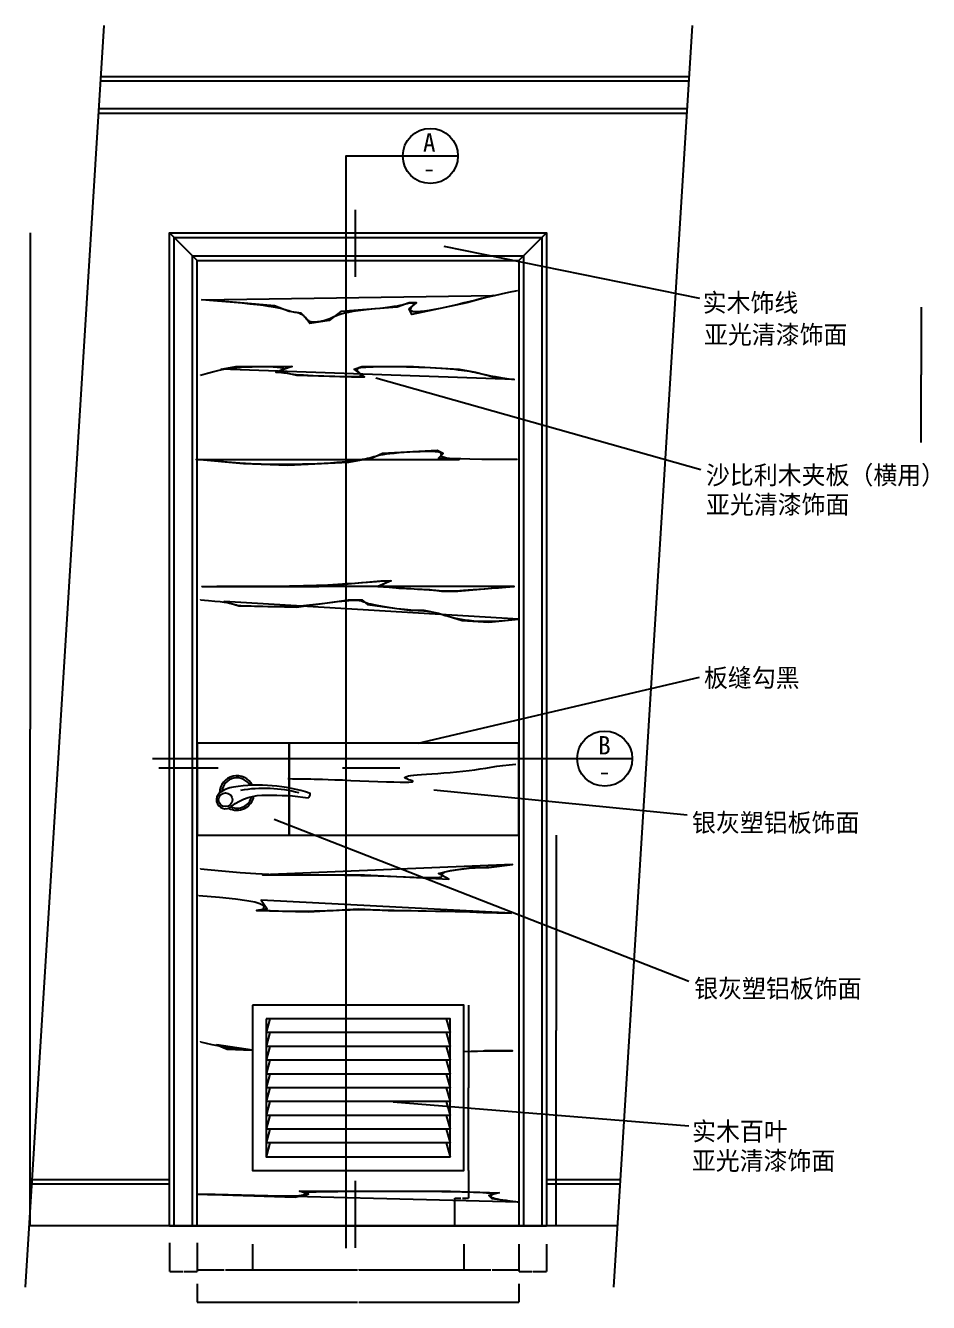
# Model space of a CAD drawing. Header units: metres. Extents: x 120 to 3570, y 126 to 4745.
# Drawn here: x 120 to 2084, y 1966 to 4745 of the extents above; entities that cross this region are included whole.
import ezdxf

# ---------------------------------------------------------------- set-up
doc = ezdxf.new("R2010")
doc.units = ezdxf.units.M
for name, color, linetype in [('2', 2, 'Continuous'), ('3', 3, 'Continuous'), ('4', 4, 'Continuous'), ('7', 7, 'Continuous'), ('BH', 3, 'Continuous'), ('DIM', 3, 'Continuous'), ('TEXT', 3, 'Continuous')]:
    doc.layers.add(name, color=color, linetype=linetype)
doc.dimstyles.get("Standard").update_dxf_attribs({"dimtxt": 2.5, "dimasz": 2.5, "dimexe": 1.25, "dimexo": 0.625, "dimtad": 1, "dimcen": 2.5, "dimazin": 3, "dimtfac": 1, "dimtmove": 0, "dimatfit": 3})

# ---------------------------------------------------------------- blocks, each defined once
blk = doc.blocks.new('S2')
at = {"layer": '3'}
for centre, radius, start, end in [((46.17, -49.85), 33, 29.16, 174.15), ((105.76, -330.69), 290.92, 74.88, 100.23), ((46.17, -49.85), 33, 246.41, 346.53)]:
    blk.add_arc(centre, radius, start, end, dxfattribs=at)
at = {"layer": '7'}
blk.add_lwpolyline([(110.75, -54.6, -0.04), (200.87, -60.05, 0.41), (205.45, -50.7, 0.12), (38.71, -37.25, 0.14), (8.67, -49.83, 1.03), (34.34, -78.92, -0.18)], format="xyb", close=True, dxfattribs=at)
blk.add_circle((21.33, -64.54), 15, dxfattribs=at)
for start, end in [(25.81, 179.98), (241.43, 349.79)]:
    blk.add_arc((46.17, -49.85), 37.5, start, end, dxfattribs=at)
blk = doc.blocks.new('*D1')
for p, q in [((129.73, 4293.45), (129.73, 3213.45)), ((129.48, 3213.45), (129.23, 3213.45)), ((129.73, 2133.45), (129.73, 3213.45)), ((129.73, 3213.45), (129.73, 3213.45)), ((129.98, 3213.45), (130.23, 3213.45))]:
    blk.add_line(p, q)
at = {"layer": 'Defpoints'}
for p in [(129.73, 4293.45), (129.73, 3213.45), (129.73, 2133.45)]:
    blk.add_point(p, dxfattribs=at)
at = {"layer": 'DIM', "insert": (129.73, 3214.575), "char_height": 1, "attachment_point": 5}
blk.add_mtext('0', dxfattribs=at)
blk = doc.blocks.new('*D2')
for p, q in [((2067.96, 4132.15), (2067.96, 3984.65)), ((2067.71, 3984.65), (2067.46, 3984.65)), ((2067.96, 3837.15), (2067.96, 3984.65)), ((2067.96, 3984.65), (2067.96, 3984.65)), ((2068.21, 3984.65), (2068.46, 3984.65))]:
    blk.add_line(p, q)
at = {"layer": 'Defpoints'}
for p in [(2067.96, 4132.15), (2067.96, 3984.65), (2067.96, 3837.15)]:
    blk.add_point(p, dxfattribs=at)
at = {"layer": 'DIM', "insert": (2067.96, 3985.775), "char_height": 1, "attachment_point": 5}
blk.add_mtext('60', dxfattribs=at)
blk = doc.blocks.new('*D12')
for p, q in [((1273.53, 2983.45), (1273.53, 2558.45)), ((1273.28, 2558.45), (1273.03, 2558.45)), ((1273.53, 2133.45), (1273.53, 2558.45)), ((1273.53, 2558.45), (1273.53, 2558.45)), ((1273.78, 2558.45), (1274.03, 2558.45))]:
    blk.add_line(p, q)
at = {"layer": 'Defpoints'}
for p in [(1273.53, 2983.45), (1273.53, 2558.45), (1273.53, 2133.45)]:
    blk.add_point(p, dxfattribs=at)
at = {"layer": 'DIM', "insert": (1273.53, 2559.575), "char_height": 1, "attachment_point": 5}
blk.add_mtext('850', dxfattribs=at)
blk = doc.blocks.new('*D13')
for p, q in [((1083.23, 2253.45), (1083.23, 2193.45)), ((1053.21, 2133.45), (1053.21, 2193.45)), ((1053.46, 2193.45), (1066.72, 2193.45)), ((1069.72, 2193.45), (1082.98, 2193.45))]:
    blk.add_line(p, q)
at = {"layer": 'Defpoints'}
for p in [(1083.23, 2253.45), (1053.21, 2193.45), (1053.21, 2133.45)]:
    blk.add_point(p, dxfattribs=at)
at = {"layer": 'DIM', "insert": (1068.22, 2193.45), "char_height": 1, "attachment_point": 5}
blk.add_mtext('120', dxfattribs=at)
blk = doc.blocks.new('*D14')
for p, q in [((492.93, 2006.78), (492.93, 1967.04)), ((1192.93, 2006.78), (1192.93, 1967.04)), ((493.18, 1967.04), (841.43, 1967.04)), ((844.43, 1967.04), (1192.68, 1967.04))]:
    blk.add_line(p, q)
at = {"layer": 'Defpoints'}
for p in [(492.93, 2006.78), (1192.93, 2006.78), (492.93, 1967.04)]:
    blk.add_point(p, dxfattribs=at)
at = {"layer": 'DIM', "insert": (842.93, 1967.04), "char_height": 1, "attachment_point": 5}
blk.add_mtext('700', dxfattribs=at)
blk = doc.blocks.new('*D15')
for p, q in [((612.93, 2093.33), (612.93, 2037.65)), ((1072.93, 2093.33), (1072.93, 2037.65)), ((613.18, 2037.65), (841.43, 2037.65)), ((844.43, 2037.65), (1072.68, 2037.65))]:
    blk.add_line(p, q)
at = {"layer": 'Defpoints'}
for p in [(612.93, 2093.33), (1072.93, 2093.33), (612.93, 2037.65)]:
    blk.add_point(p, dxfattribs=at)
at = {"layer": 'DIM', "insert": (842.93, 2037.65), "char_height": 1, "attachment_point": 5}
blk.add_mtext('460', dxfattribs=at)
blk = doc.blocks.new('*D16')
for p, q in [((492.93, 2096.4), (492.93, 2037.65)), ((612.93, 2093.33), (612.93, 2037.65)), ((493.18, 2037.65), (551.43, 2037.65)), ((554.43, 2037.65), (612.68, 2037.65))]:
    blk.add_line(p, q)
at = {"layer": 'Defpoints'}
for p in [(492.93, 2096.4), (612.93, 2093.33), (492.93, 2037.65)]:
    blk.add_point(p, dxfattribs=at)
at = {"layer": 'DIM', "insert": (552.93, 2037.65), "char_height": 1, "attachment_point": 5}
blk.add_mtext('120', dxfattribs=at)
blk = doc.blocks.new('*D17')
for p, q in [((432.93, 2096.4), (432.93, 2033.65)), ((492.93, 2096.4), (492.93, 2033.65)), ((433.18, 2033.65), (461.93, 2033.65)), ((463.93, 2033.65), (492.68, 2033.65))]:
    blk.add_line(p, q)
at = {"layer": 'Defpoints'}
for p in [(432.93, 2096.4), (492.93, 2096.4), (432.93, 2033.65)]:
    blk.add_point(p, dxfattribs=at)
at = {"layer": 'DIM', "insert": (462.93, 2033.65), "char_height": 1, "attachment_point": 5}
blk.add_mtext('60', dxfattribs=at)
blk = doc.blocks.new('*D18')
for p, q in [((1072.93, 2093.33), (1072.93, 2037.65)), ((1192.93, 2093.33), (1192.93, 2037.65)), ((1073.18, 2037.65), (1131.43, 2037.65)), ((1134.43, 2037.65), (1192.68, 2037.65))]:
    blk.add_line(p, q)
at = {"layer": 'Defpoints'}
for p in [(1072.93, 2093.33), (1192.93, 2093.33), (1072.93, 2037.65)]:
    blk.add_point(p, dxfattribs=at)
at = {"layer": 'DIM', "insert": (1132.93, 2037.65), "char_height": 1, "attachment_point": 5}
blk.add_mtext('120', dxfattribs=at)
blk = doc.blocks.new('*D19')
for p, q in [((1192.93, 2093.33), (1192.93, 2033.65)), ((1252.93, 2093.33), (1252.93, 2033.65)), ((1193.18, 2033.65), (1221.93, 2033.65)), ((1223.93, 2033.65), (1252.68, 2033.65))]:
    blk.add_line(p, q)
at = {"layer": 'Defpoints'}
for p in [(1192.93, 2093.33), (1252.93, 2093.33), (1192.93, 2033.65)]:
    blk.add_point(p, dxfattribs=at)
at = {"layer": 'DIM', "insert": (1222.93, 2033.65), "char_height": 1, "attachment_point": 5}
blk.add_mtext('60', dxfattribs=at)
blk = doc.blocks.new('*D21')
for p, q in [((1083.23, 2613.45), (1083.23, 2433.45)), ((1082.98, 2433.45), (1082.73, 2433.45)), ((1083.23, 2253.45), (1083.23, 2433.45)), ((1083.23, 2433.45), (1083.23, 2433.45)), ((1083.48, 2433.45), (1083.73, 2433.45))]:
    blk.add_line(p, q)
at = {"layer": 'Defpoints'}
for p in [(1083.23, 2613.45), (1083.23, 2433.45), (1083.23, 2253.45)]:
    blk.add_point(p, dxfattribs=at)
at = {"layer": 'DIM', "insert": (1083.23, 2434.575), "char_height": 1, "attachment_point": 5}
blk.add_mtext('360', dxfattribs=at)

msp = doc.modelspace()

# ---------------------------------------------------------------- linework, layer by layer
at = {"layer": '2'}
for p, q in [((1407.58, 2133.45), (128.01, 2133.45)), ((432.93, 2133.45), (1252.93, 2133.45))]:
    msp.add_line(p, q, dxfattribs=at)
at = {"layer": '3'}
for p, q in [((492.93, 4233.45), (432.93, 4293.45)), ((1192.93, 4233.45), (1252.93, 4293.45)), ((651.27, 2583.45), (642.93, 2553.45)), ((1034.59, 2583.45), (1042.93, 2553.45)), ((1042.93, 2553.45), (642.93, 2553.45)), ((651.27, 2553.45), (642.93, 2523.45)), ((1034.59, 2553.45), (1042.93, 2523.45)), ((1042.93, 2523.45), (642.93, 2523.45)), ((651.27, 2523.45), (642.93, 2493.45)), ((1034.59, 2523.45), (1042.93, 2493.45)), ((1042.93, 2493.45), (642.93, 2493.45)), ((651.27, 2493.45), (642.93, 2463.45)), ((1034.59, 2493.45), (1042.93, 2463.45)), ((651.27, 2463.45), (642.93, 2433.45)), ((1042.93, 2463.45), (642.93, 2463.45)), ((1034.59, 2463.45), (1042.93, 2433.45)), ((1042.93, 2433.45), (642.93, 2433.45)), ((651.27, 2433.45), (642.93, 2403.45)), ((1034.59, 2433.45), (1042.93, 2403.45)), ((1042.93, 2403.45), (642.93, 2403.45)), ((651.27, 2403.45), (642.93, 2373.45)), ((1034.59, 2403.45), (1042.93, 2373.45)), ((1042.93, 2373.45), (642.93, 2373.45)), ((651.27, 2373.45), (642.93, 2343.45)), ((1034.59, 2373.45), (1042.93, 2343.45)), ((1042.93, 2343.45), (642.93, 2343.45)), ((651.27, 2343.45), (642.93, 2313.45)), ((1034.59, 2343.45), (1042.93, 2313.45)), ((1042.93, 2313.45), (642.93, 2313.45)), ((651.27, 2313.45), (642.93, 2283.45)), ((1034.59, 2313.45), (1042.93, 2283.45))]:
    msp.add_line(p, q, dxfattribs=at)
for points in [[(442.93, 2133.45), (442.93, 4283.45), (1242.93, 4283.45), (1242.93, 2133.45)], [(482.93, 2133.45), (482.93, 4243.45), (1202.93, 4243.45), (1202.93, 2133.45)]]:
    msp.add_lwpolyline(points, dxfattribs=at)
msp.add_lwpolyline([(642.93, 2583.45), (642.93, 2283.45), (1042.93, 2283.45), (1042.93, 2583.45)], close=True, dxfattribs=at)
at = {"layer": '4'}
for p, q in [((1563.48, 4633.45), (283.92, 4633.45)), ((1558.49, 4553.45), (278.93, 4553.45)), ((432.93, 2233.45), (134.25, 2233.45)), ((1413.81, 2233.45), (1252.93, 2233.45))]:
    msp.add_line(p, q, dxfattribs=at)
for points in [[(432.93, 2133.45), (432.93, 4293.45), (1252.93, 4293.45), (1252.93, 2133.45)], [(492.93, 2133.45), (492.93, 2615.57), (492.93, 4233.45), (1192.93, 4233.45), (1192.93, 2133.45)]]:
    msp.add_lwpolyline(points, dxfattribs=at)
for points in [[(492.93, 3183.45), (492.93, 2983.45), (692.93, 2983.45), (692.93, 3183.45)], [(692.93, 3183.45), (692.93, 2983.45), (1192.93, 2983.45), (1192.93, 3183.45)], [(612.93, 2613.45), (612.93, 2253.45), (1072.93, 2253.45), (1072.93, 2613.45)]]:
    msp.add_lwpolyline(points, close=True, dxfattribs=at)
at = {"layer": 'BH'}
for p, q in [((119.65, 1999.36), (290.86, 4744.74)), ((1399.21, 1999.36), (1570.42, 4744.74)), ((1562.86, 4623.45), (283.3, 4623.45)), ((1559.12, 4563.45), (279.56, 4563.45)), ((432.93, 2223.45), (133.63, 2223.45)), ((1413.19, 2223.45), (1252.93, 2223.45))]:
    msp.add_line(p, q, dxfattribs=at)
for points in [[(1188.65, 4167.23), (1188.65, 4167.23), (1170.35, 4163.69), (1153.83, 4160.27), (1138.77, 4156.96), (1124.84, 4153.73), (1111.71, 4150.57), (1099.06, 4147.45), (1086.56, 4144.34), (1073.89, 4141.23), (1060.81, 4138.12), (1047.52, 4135.06), (1034.29, 4132.13), (1021.4, 4129.41), (1009.14, 4126.98), (997.8, 4124.91), (987.64, 4123.3), (978.97, 4122.2), (971.98, 4121.69), (966.57, 4121.7), (962.57, 4122.17), (959.8, 4123.01), (958.08, 4124.15), (957.25, 4125.52), (957.12, 4127.04), (957.52, 4128.64), (958.28, 4130.24), (959.29, 4131.82), (960.43, 4133.35), (961.61, 4134.8), (962.71, 4136.15), (963.63, 4137.38), (964.26, 4138.46), (964.49, 4139.36), (964.24, 4140.06), (963.54, 4140.57), (962.42, 4140.89), (960.94, 4141.03), (959.12, 4141), (957.02, 4140.79), (954.69, 4140.42), (952.15, 4139.89), (949.44, 4139.22), (946.4, 4138.41), (942.87, 4137.49), (938.68, 4136.48), (933.66, 4135.39), (927.64, 4134.24), (920.46, 4133.06), (911.93, 4131.85), (901.99, 4130.64), (890.92, 4129.42), (879.09, 4128.15), (866.89, 4126.83), (854.68, 4125.43), (842.85, 4123.94), (831.78, 4122.33), (821.84, 4120.6), (813.31, 4118.72), (806.06, 4116.73), (799.88, 4114.69), (794.56, 4112.62), (789.86, 4110.58), (785.56, 4108.61), (781.46, 4106.75), (777.33, 4105.05), (772.99, 4103.54), (768.5, 4102.25), (763.95, 4101.19), (759.43, 4100.36), (755.03, 4099.78), (750.86, 4099.47), (747, 4099.44), (743.54, 4099.69), (740.57, 4100.23), (738.03, 4101.04), (735.87, 4102.05), (734.02, 4103.24), (732.43, 4104.55), (731.02, 4105.95), (729.74, 4107.38), (728.53, 4108.8), (727.31, 4110.18), (726.07, 4111.51), (724.77, 4112.77), (723.36, 4113.96), (721.84, 4115.08), (720.16, 4116.11), (718.28, 4117.06), (716.19, 4117.92), (713.86, 4118.67), (711.29, 4119.36), (708.51, 4120.02), (705.53, 4120.66), (702.38, 4121.33), (699.07, 4122.06), (695.63, 4122.88), (692.06, 4123.81), (688.35, 4124.89), (684.27, 4126.1), (679.56, 4127.44), (673.96, 4128.87), (667.2, 4130.4), (659.03, 4131.99), (649.17, 4133.64), (637.36, 4135.34), (623.46, 4137.06), (607.81, 4138.78), (590.89, 4140.48), (573.14, 4142.14), (555.04, 4143.74), (537.06, 4145.25), (519.65, 4146.66), (503.29, 4147.94), (1137.17, 4157.59), (1079.25, 4141.5), (960.2, 4115.77), (953.76, 4128.64), (969.85, 4141.5), (953.76, 4141.5), (928.02, 4131.85), (805.75, 4122.2), (780.01, 4102.91), (738.18, 4096.47), (728.53, 4109.34), (718.87, 4118.99), (693.13, 4122.2), (660.96, 4135.07), (545.12, 4144.72), (503.29, 4147.94)], [(500.07, 3983.9), (500.07, 3983.9), (515.69, 3988.28), (529.07, 3991.86), (540.71, 3994.72), (551.09, 3996.96), (560.68, 3998.68), (569.98, 3999.95), (579.47, 4000.89), (589.63, 4001.59), (600.79, 4002.11), (612.66, 4002.48), (624.77, 4002.69), (636.69, 4002.73), (647.95, 4002.59), (658.11, 4002.27), (666.7, 4001.76), (673.29, 4001.05), (677.56, 4000.15), (679.77, 3999.11), (680.33, 3997.96), (679.66, 3996.76), (678.15, 3995.56), (676.23, 3994.42), (674.29, 3993.37), (672.75, 3992.47), (671.94, 3991.76), (671.85, 3991.22), (672.41, 3990.8), (673.56, 3990.46), (675.2, 3990.18), (677.28, 3989.91), (679.7, 3989.62), (682.41, 3989.26), (685.35, 3988.81), (688.64, 3988.28), (692.44, 3987.68), (696.89, 3987.05), (702.14, 3986.38), (708.35, 3985.71), (715.66, 3985.06), (724.24, 3984.43), (734.13, 3983.85), (745.08, 3983.33), (756.74, 3982.85), (768.75, 3982.42), (780.75, 3982.05), (792.41, 3981.72), (803.36, 3981.44), (813.26, 3981.22), (821.82, 3981.04), (829.05, 3980.95), (835.02, 3980.95), (839.8, 3981.08), (843.49, 3981.36), (846.14, 3981.82), (847.84, 3982.48), (848.65, 3983.36), (848.68, 3984.48), (848.08, 3985.81), (847.03, 3987.28), (845.7, 3988.86), (844.27, 3990.48), (842.92, 3992.11), (841.82, 3993.68), (841.14, 3995.15), (841.06, 3996.49), (841.7, 3997.68), (843.16, 3998.73), (845.57, 3999.64), (849.03, 4000.44), (853.66, 4001.11), (859.58, 4001.67), (866.89, 4002.12), (875.65, 4002.47), (885.71, 4002.73), (896.84, 4002.88), (908.85, 4002.93), (921.51, 4002.88), (934.61, 4002.73), (947.93, 4002.47), (961.27, 4002.12), (974.43, 4001.67), (987.28, 4001.13), (999.73, 4000.52), (1011.68, 3999.84), (1023.03, 3999.12), (1033.67, 3998.35), (1043.51, 3997.56), (1052.44, 3996.76), (1060.41, 3995.96), (1067.55, 3995.13), (1074.02, 3994.28), (1079.99, 3993.38), (1085.64, 3992.41), (1091.13, 3991.37), (1096.63, 3990.24), (1102.31, 3988.99), (1108.36, 3987.62), (1115.02, 3986.12), (1122.55, 3984.49), (1131.2, 3982.72), (1141.24, 3980.82), (1152.92, 3978.77), (1166.49, 3976.58), (1182.22, 3974.25), (545.12, 3996.76), (577.3, 4003.2), (699.57, 4003.2), (664.17, 3990.33), (680.26, 3990.33), (709.22, 3983.9), (828.27, 3980.68), (857.23, 3980.68), (834.71, 3996.76), (850.8, 4003.2), (963.42, 4003.2), (1063.16, 3996.76), (1098.56, 3990.33), (1137.17, 3980.68), (1182.22, 3974.25)], [(1188.65, 3800.56), (1188.65, 3800.56), (1146.25, 3800.63), (1112.43, 3800.85), (1086.17, 3801.19), (1066.38, 3801.66), (1052.03, 3802.25), (1042.05, 3802.93), (1035.39, 3803.71), (1030.99, 3804.58), (1027.94, 3805.52), (1025.9, 3806.52), (1024.68, 3807.56), (1024.08, 3808.63), (1023.91, 3809.72), (1023.97, 3810.8), (1024.07, 3811.86), (1024.02, 3812.89), (1023.61, 3813.87), (1022.69, 3814.77), (1021.09, 3815.59), (1018.65, 3816.31), (1015.21, 3816.89), (1010.59, 3817.34), (1004.64, 3817.62), (997.2, 3817.71), (988.19, 3817.62), (977.92, 3817.34), (966.78, 3816.89), (955.17, 3816.31), (943.48, 3815.59), (932.12, 3814.77), (921.47, 3813.87), (911.93, 3812.89), (903.8, 3811.86), (896.93, 3810.79), (891.07, 3809.67), (885.99, 3808.53), (881.44, 3807.37), (877.17, 3806.18), (872.94, 3804.98), (868.5, 3803.77), (863.63, 3802.57), (858.21, 3801.37), (852.13, 3800.18), (845.3, 3799.02), (837.62, 3797.88), (828.98, 3796.76), (819.28, 3795.69), (808.43, 3794.66), (796.36, 3793.68), (783.17, 3792.77), (768.98, 3791.94), (753.93, 3791.21), (738.16, 3790.59), (721.78, 3790.1), (704.94, 3789.75), (687.77, 3789.57), (670.27, 3789.57), (651.96, 3789.82), (632.21, 3790.38), (610.41, 3791.34), (585.95, 3792.77), (558.21, 3794.73), (526.57, 3797.3), (490.42, 3800.56), (1063.16, 3800.56), (1018.12, 3803.77), (1027.77, 3813.42), (1014.9, 3819.86), (895.85, 3813.42), (873.32, 3803.77), (821.84, 3794.13), (689.91, 3787.69), (593.38, 3790.91), (490.42, 3800.56)], [(503.29, 3523.94), (503.29, 3523.94), (518.83, 3523.95), (540.46, 3523.98), (566.85, 3524.06), (596.7, 3524.21), (628.7, 3524.47), (661.55, 3524.85), (693.92, 3525.38), (724.5, 3526.09), (752.25, 3526.98), (777.06, 3528.03), (799.12, 3529.18), (818.59, 3530.38), (835.63, 3531.57), (850.41, 3532.72), (863.1, 3533.77), (873.86, 3534.66), (882.85, 3535.37), (890.21, 3535.87), (896.04, 3536.17), (900.47, 3536.27), (903.62, 3536.17), (905.61, 3535.87), (906.55, 3535.37), (906.57, 3534.66), (905.8, 3533.77), (904.41, 3532.72), (902.59, 3531.57), (900.54, 3530.38), (898.43, 3529.18), (896.47, 3528.03), (894.83, 3526.98), (893.7, 3526.09), (893.24, 3525.38), (893.42, 3524.84), (894.17, 3524.44), (895.44, 3524.14), (897.17, 3523.93), (899.28, 3523.75), (901.72, 3523.59), (904.43, 3523.41), (907.35, 3523.18), (910.53, 3522.91), (914, 3522.61), (917.83, 3522.27), (922.06, 3521.9), (926.75, 3521.52), (931.94, 3521.13), (937.67, 3520.73), (943.98, 3520.32), (950.74, 3519.92), (957.78, 3519.52), (964.96, 3519.12), (972.11, 3518.72), (979.08, 3518.31), (985.71, 3517.91), (991.84, 3517.51), (997.36, 3517.11), (1002.33, 3516.71), (1006.85, 3516.33), (1011.01, 3515.97), (1014.92, 3515.63), (1018.69, 3515.32), (1022.4, 3515.06), (1026.16, 3514.83), (1030.08, 3514.66), (1034.28, 3514.55), (1038.88, 3514.51), (1044.03, 3514.56), (1049.84, 3514.71), (1056.44, 3514.98), (1063.97, 3515.37), (1072.55, 3515.9), (1082.29, 3516.58), (1093.19, 3517.38), (1105.25, 3518.31), (1118.43, 3519.32), (1132.74, 3520.41), (1148.15, 3521.56), (1164.65, 3522.74), (1182.22, 3523.94), (535.47, 3523.94), (757.49, 3523.94), (892.63, 3536.81), (915.15, 3536.81), (886.19, 3523.94), (902.28, 3523.94), (931.24, 3520.73), (998.81, 3517.51), (1024.55, 3514.29), (1059.95, 3514.29), (1133.95, 3520.73), (1182.22, 3523.94)], [(500.07, 3495), (500.07, 3495), (517.56, 3493.79), (531.71, 3492.6), (542.93, 3491.43), (551.65, 3490.3), (558.31, 3489.23), (563.31, 3488.21), (567.08, 3487.27), (570.06, 3486.42), (572.59, 3485.66), (574.82, 3485), (576.8, 3484.43), (578.6, 3483.94), (580.29, 3483.52), (581.93, 3483.18), (583.59, 3482.89), (585.34, 3482.67), (587.25, 3482.49), (589.46, 3482.35), (592.13, 3482.23), (595.4, 3482.13), (599.42, 3482.03), (604.34, 3481.91), (610.33, 3481.77), (617.52, 3481.59), (626.01, 3481.37), (635.71, 3481.15), (646.45, 3480.96), (658.07, 3480.86), (670.43, 3480.88), (683.35, 3481.07), (696.69, 3481.47), (710.29, 3482.13), (723.99, 3483.07), (737.61, 3484.25), (750.98, 3485.59), (763.92, 3487.02), (776.26, 3488.48), (787.82, 3489.89), (798.42, 3491.2), (807.9, 3492.31), (816.11, 3493.2), (823.15, 3493.84), (829.15, 3494.26), (834.24, 3494.46), (838.55, 3494.46), (842.21, 3494.27), (845.35, 3493.91), (848.12, 3493.39), (850.64, 3492.71), (853.09, 3491.9), (855.65, 3490.96), (858.51, 3489.9), (861.84, 3488.75), (865.84, 3487.51), (870.68, 3486.19), (876.54, 3484.81), (883.53, 3483.38), (891.47, 3481.94), (900.09, 3480.5), (909.12, 3479.11), (918.3, 3477.8), (927.37, 3476.59), (936.06, 3475.52), (944.11, 3474.62), (951.32, 3473.91), (957.74, 3473.37), (963.47, 3472.95), (968.65, 3472.61), (973.36, 3472.33), (977.75, 3472.06), (981.9, 3471.77), (985.94, 3471.41), (989.97, 3470.95), (994.03, 3470.39), (998.18, 3469.72), (1002.43, 3468.93), (1006.84, 3468.01), (1011.43, 3466.96), (1016.25, 3465.77), (1021.33, 3464.44), (1026.72, 3462.96), (1032.44, 3461.38), (1038.52, 3459.72), (1045, 3458.04), (1051.9, 3456.37), (1059.27, 3454.75), (1067.12, 3453.23), (1075.5, 3451.84), (1084.48, 3450.63), (1094.36, 3449.68), (1105.49, 3449.04), (1118.2, 3448.79), (1132.85, 3449.01), (1149.78, 3449.77), (1169.34, 3451.13), (1191.87, 3453.18), (551.55, 3491.78), (574.08, 3485.35), (583.73, 3482.13), (603.04, 3482.13), (709.22, 3478.91), (821.84, 3495), (850.8, 3495), (863.67, 3485.35), (953.76, 3472.48), (985.94, 3472.48), (1018.12, 3466.05), (1069.6, 3449.96), (1127.52, 3446.75), (1191.87, 3453.18)], [(690.49, 3106.37), (700.42, 3105.99), (711.99, 3105.63), (719.16, 3105.5), (724.2, 3105.48), (729.04, 3105.48), (734.31, 3105.45), (740.32, 3105.39), (747.36, 3105.28), (755.75, 3105.09), (765.79, 3104.8), (777.79, 3104.4), (792.04, 3103.87), (808.69, 3103.2), (827.15, 3102.43), (846.7, 3101.61), (866.59, 3100.79), (886.07, 3100.02), (904.41, 3099.35), (920.87, 3098.83), (934.69, 3098.51), (945.34, 3098.43), (953.01, 3098.57), (958.09, 3098.9), (960.97, 3099.38), (962.04, 3099.99), (961.69, 3100.7), (960.31, 3101.46), (958.29, 3102.26), (955.97, 3103.07), (953.55, 3103.87), (951.14, 3104.67), (948.9, 3105.48), (946.97, 3106.28), (945.47, 3107.09), (944.55, 3107.89), (944.35, 3108.7), (944.99, 3109.5), (946.57, 3110.3), (949.19, 3111.11), (952.93, 3111.91), (957.87, 3112.72), (964.1, 3113.52), (971.72, 3114.32), (980.81, 3115.13), (991.4, 3115.94), (1003.24, 3116.77), (1016.06, 3117.65), (1029.55, 3118.61), (1043.41, 3119.67), (1057.36, 3120.86), (1071.09, 3122.19), (1084.31, 3123.71), (1096.83, 3125.4), (1108.83, 3127.24), (1120.61, 3129.15), (1132.45, 3131.08), (1144.64, 3132.95), (1157.47, 3134.71), (1171.23, 3136.3), (1186.21, 3137.64)], [(500.07, 2909.6), (500.07, 2909.6), (546.91, 2905.35), (586.7, 2902.16), (620.39, 2899.88), (648.92, 2898.34), (673.24, 2897.41), (694.3, 2896.94), (713.04, 2896.76), (730.4, 2896.73), (747.21, 2896.73), (763.77, 2896.71), (780.24, 2896.65), (796.8, 2896.53), (813.63, 2896.34), (830.89, 2896.06), (848.77, 2895.66), (867.42, 2895.13), (886.92, 2894.46), (906.85, 2893.7), (926.69, 2892.92), (945.92, 2892.18), (964.02, 2891.54), (980.47, 2891.06), (994.74, 2890.8), (1006.32, 2890.84), (1014.85, 2891.21), (1020.66, 2891.87), (1024.24, 2892.77), (1026.09, 2893.85), (1026.72, 2895.06), (1026.61, 2896.34), (1026.25, 2897.63), (1026.16, 2898.88), (1026.73, 2900.04), (1028, 2901.11), (1029.9, 2902.1), (1032.4, 2903.03), (1035.41, 2903.92), (1038.91, 2904.76), (1042.81, 2905.58), (1047.08, 2906.38), (1051.65, 2907.19), (1056.51, 2907.98), (1061.65, 2908.74), (1067.05, 2909.47), (1072.71, 2910.14), (1078.6, 2910.76), (1084.72, 2911.29), (1091.05, 2911.74), (1097.65, 2912.11), (1104.79, 2912.47), (1112.85, 2912.89), (1122.15, 2913.49), (1133.07, 2914.33), (1145.95, 2915.51), (1161.14, 2917.12), (1179, 2919.25), (635.21, 2896.73), (734.96, 2896.73), (857.23, 2896.73), (1040.64, 2887.09), (1018.12, 2899.95), (1043.86, 2906.38), (1088.91, 2912.82), (1127.52, 2912.82), (1179, 2919.25)], [(496.85, 2851.7), (496.85, 2851.7), (541.74, 2848.09), (575.98, 2844.53), (601.01, 2841.07), (618.25, 2837.77), (629.14, 2834.66), (635.09, 2831.8), (637.53, 2829.25), (637.9, 2827.04), (637.42, 2825.23), (636.65, 2823.76), (635.91, 2822.6), (635.55, 2821.68), (635.92, 2820.97), (637.37, 2820.41), (640.23, 2819.95), (644.87, 2819.54), (651.51, 2819.14), (659.99, 2818.76), (670.05, 2818.42), (681.4, 2818.13), (693.79, 2817.92), (706.93, 2817.81), (720.57, 2817.8), (734.43, 2817.93), (748.26, 2818.2), (761.97, 2818.58), (775.46, 2819.04), (788.66, 2819.54), (801.48, 2820.04), (813.84, 2820.49), (825.66, 2820.88), (836.85, 2821.15), (847.37, 2821.28), (857.2, 2821.28), (866.38, 2821.19), (874.93, 2821.01), (882.88, 2820.79), (890.25, 2820.54), (897.06, 2820.3), (903.35, 2820.08), (909.21, 2819.9), (915, 2819.75), (921.18, 2819.63), (928.19, 2819.51), (936.46, 2819.37), (946.45, 2819.21), (958.6, 2819), (973.34, 2818.74), (991, 2818.39), (1011.42, 2817.97), (1034.31, 2817.45), (1059.38, 2816.83), (1086.35, 2816.09), (1114.93, 2815.23), (1144.84, 2814.24), (1175.78, 2813.11), (632, 2842.05), (644.87, 2822.76), (622.34, 2819.54), (734.96, 2816.32), (844.36, 2822.76), (908.72, 2819.54), (940.89, 2819.54), (1092.12, 2816.32), (1175.78, 2813.11)], [(500.07, 2533.28), (500.07, 2533.28), (512.83, 2530.73), (524.91, 2528.02), (536.85, 2525.26), (549.17, 2522.57), (562.41, 2520.1), (577.1, 2517.97), (593.76, 2516.3), (612.93, 2515.22), (535.47, 2526.84), (557.99, 2517.19), (612.93, 2515.22)], [(1072.93, 2512.69), (1072.93, 2512.69), (1088.67, 2513.12), (1102.58, 2513.43), (1115.21, 2513.66), (1127.13, 2513.82), (1138.9, 2513.91), (1151.1, 2513.96), (1164.28, 2513.97), (1179, 2513.98), (1117.86, 2513.98), (1137.17, 2513.98), (1179, 2513.98)], [(492.93, 2202.31), (492.93, 2202.31), (500.81, 2202.06), (515.62, 2201.61), (535.76, 2201.01), (559.61, 2200.35), (585.58, 2199.67), (612.06, 2199.05), (637.45, 2198.54), (660.15, 2198.23), (678.89, 2198.15), (693.77, 2198.29), (705.24, 2198.61), (713.75, 2199.1), (719.72, 2199.71), (723.61, 2200.41), (725.86, 2201.18), (726.92, 2201.98), (727.23, 2202.78), (727.31, 2203.57), (727.68, 2204.34), (728.86, 2205.06), (731.37, 2205.74), (735.74, 2206.35), (742.48, 2206.89), (752.12, 2207.34), (765, 2207.69), (780.73, 2207.96), (798.75, 2208.15), (818.49, 2208.28), (839.38, 2208.36), (860.87, 2208.4), (882.38, 2208.41), (903.35, 2208.41), (923.33, 2208.41), (942.29, 2208.4), (960.34, 2208.38), (977.56, 2208.35), (994.05, 2208.28), (1009.91, 2208.19), (1025.23, 2208.05), (1040.1, 2207.88), (1054.57, 2207.65), (1068.49, 2207.37), (1081.63, 2207.05), (1093.8, 2206.67), (1104.79, 2206.24), (1114.39, 2205.77), (1122.39, 2205.24), (1128.59, 2204.66), (1132.86, 2204.03), (1135.44, 2203.36), (1136.61, 2202.65), (1136.7, 2201.91), (1136.01, 2201.15), (1134.85, 2200.36), (1133.52, 2199.57), (1132.34, 2198.76), (1131.58, 2197.96), (1131.35, 2197.15), (1131.73, 2196.32), (1132.81, 2195.48), (1134.67, 2194.61), (1137.4, 2193.71), (1141.06, 2192.78), (1145.75, 2191.79), (1151.47, 2190.77), (1157.95, 2189.73), (1164.83, 2188.7), (1171.76, 2187.72), (1178.39, 2186.83), (1184.36, 2186.05), (1189.32, 2185.41), (1192.93, 2184.96), (503.29, 2201.98), (706, 2195.55), (734.96, 2201.98), (715.66, 2208.41), (915.15, 2208.41), (1043.86, 2208.41), (1150.04, 2205.2), (1127.52, 2198.76), (1133.95, 2192.33), (1185.44, 2185.9), (1192.93, 2184.96)]]:
    msp.add_lwpolyline(points, dxfattribs=at)
at = {"layer": 'DIM'}
msp.add_line((395.58, 3149.62), (1319.4, 3149.62), dxfattribs=at)
for points in [[(817.23, 2084.63), (817.23, 4461.04), (940.2, 4461.04)], [(940.2, 4461.04), (1060.2, 4461.04)], [(837.23, 4197.7), (837.23, 4343.81)], [(1319.4, 3149.62), (1439.4, 3149.62)], [(409.43, 3129.62), (538.81, 3129.62)], [(809.22, 3129.62), (933.65, 3129.62)], [(837.23, 2084.92), (837.23, 2231.02)]]:
    msp.add_lwpolyline(points, dxfattribs=at)
for centre in [(1000.2, 4461.04), (1379.4, 3149.62)]:
    msp.add_circle(centre, 60, dxfattribs=at)

# ---------------------------------------------------------------- block references
at = {"layer": 'BH'}
msp.add_blockref('S2', (533.2, 3124.73), dxfattribs=at)

# ---------------------------------------------------------------- texts
at = {"layer": 'DIM'}
for s, p in [('A', (984.15, 4470.1)), ('-', (984.05, 4414.12)), ('B', (1365.13, 3158.69)), ('-', (1365.34, 3101.97))]:
    msp.add_text(s, height=40, dxfattribs=at).set_placement(p)
at = {"layer": 'TEXT'}
for s, p in [('实木饰线', (1592.48, 4121.74)), ('亚光清漆饰面', (1595.38, 4052.3)), ('沙比利木夹板（横用）', (1599.68, 3746.66)), ('亚光清漆饰面', (1599.68, 3682.52)), ('板缝勾黑', (1595.27, 3305.56)), ('银灰塑铝板饰面', (1569.26, 2990.4)), ('银灰塑铝板饰面', (1574.07, 2629.63)), ('实木百叶', (1569.43, 2318.7)), ('亚光清漆饰面', (1568.92, 2254.79))]:
    msp.add_text(s, height=40, dxfattribs=at).set_placement(p)

# ---------------------------------------------------------------- dimensions: what is measured, and where the dimension line sits
at = {"layer": 'DIM'}
dim = msp.add_linear_dim(base=(129.73, 3213.45), p1=(129.73, 4293.45), p2=(129.73, 2133.45), dimstyle='Standard', dxfattribs=at)
dim.commit()
dim.dimension.update_dxf_attribs({"geometry": '*D1', "text_midpoint": (129.73, 3214.575)})
for base, p1, p2, text, picture, middle in [((2067.96, 3984.65), (2067.96, 3837.15), (2067.96, 4132.15), '60', '*D2', (2067.96, 3985.775)), ((1273.53, 2558.45), (1273.53, 2133.45), (1273.53, 2983.45), '850', '*D12', (1273.53, 2559.575)), ((1083.23, 2433.45), (1083.23, 2253.45), (1083.23, 2613.45), '360', '*D21', (1083.23, 2434.575)), ((1053.21, 2193.45), (1053.21, 2133.45), (1083.23, 2253.45), '120', '*D13', (1068.22, 2193.45)), ((432.93, 2033.65), (432.93, 2096.4), (492.93, 2096.4), '60', '*D17', (462.93, 2033.65)), ((492.93, 2037.65), (492.93, 2096.4), (612.93, 2093.33), '120', '*D16', (552.93, 2037.65)), ((612.93, 2037.65), (612.93, 2093.33), (1072.93, 2093.33), '460', '*D15', (842.93, 2037.65)), ((1072.93, 2037.65), (1072.93, 2093.33), (1192.93, 2093.33), '120', '*D18', (1132.93, 2037.65)), ((1192.93, 2033.65), (1192.93, 2093.33), (1252.93, 2093.33), '60', '*D19', (1222.93, 2033.65)), ((492.93, 1967.04), (492.93, 2006.78), (1192.93, 2006.78), '700', '*D14', (842.93, 1967.04))]:
    dim = msp.add_linear_dim(base=base, p1=p1, p2=p2, text=text, dimstyle='Standard', dxfattribs=at)
    dim.commit()
    dim.dimension.update_dxf_attribs({"geometry": picture, "text_midpoint": middle})

# ---------------------------------------------------------------- leaders
at = {"layer": 'BH'}
for points in [[(1029.43, 4264.75), (1585.58, 4151.91)], [(881.71, 3978.3), (1588.47, 3778.41)], [(973.96, 3183.26), (1585.57, 3326.68)], [(1007.74, 3082.03), (1558.38, 3027.19)], [(660.18, 3017.8), (1562.27, 2665.76)], [(919.32, 2402.94), (1562.56, 2350.69)]]:
    msp.add_leader(points, dimstyle='Standard', dxfattribs=at)

doc.saveas('drawing.dxf')
